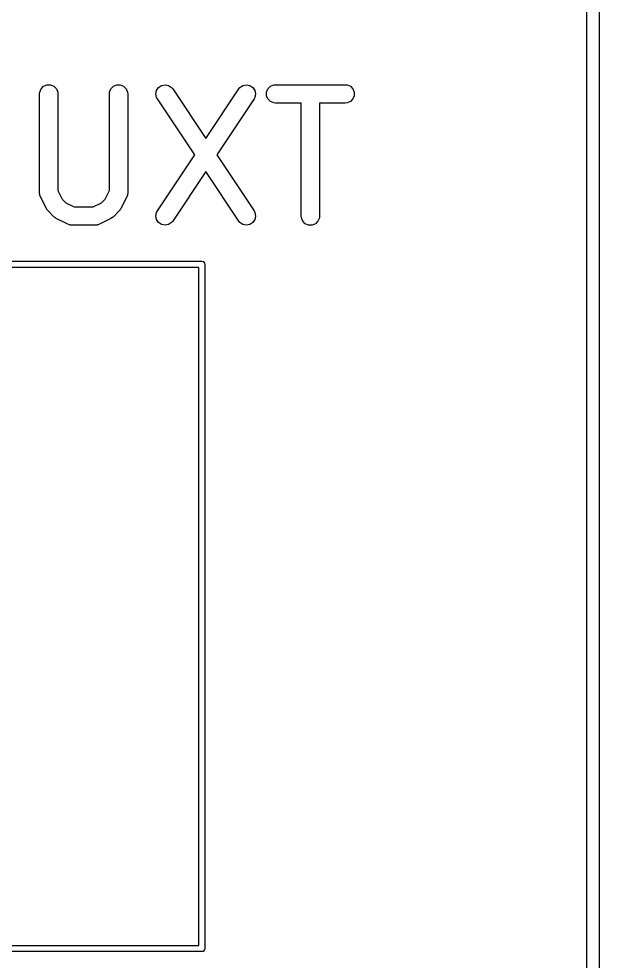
# Model space of a CAD drawing. Header units: inches. Extents: x 0.31 to 2.98, y 0.29 to 1.78.
# Drawn here: x 2.216 to 2.4031, y 1.0399 to 1.3435 of the extents above; entities that cross this region are included whole.
import ezdxf

# ---------------------------------------------------------------- set-up
doc = ezdxf.new("R2010")
doc.units = ezdxf.units.IN
doc.header["$MEASUREMENT"] = 0
doc.layers.add('BLACK', color=250, linetype='CONTINUOUS')

msp = doc.modelspace()

# ---------------------------------------------------------------- linework, layer by layer
at = {"layer": 'BLACK', "linetype": 'CONTINUOUS'}
for p, q in [((2.40315, 1.69606), (2.40315, 0.49528)), ((2.39921, 0.49724), (2.39921, 1.69409)), ((2.22277, 1.3199), (2.22321, 1.32096)), ((2.22321, 1.32096), (2.22402, 1.32178)), ((2.22402, 1.32178), (2.22509, 1.32222)), ((2.22509, 1.32222), (2.22624, 1.32222)), ((2.22624, 1.32222), (2.2273, 1.32178)), ((2.2273, 1.32178), (2.22812, 1.32096)), ((2.22812, 1.32096), (2.22856, 1.3199)), ((2.24527, 1.3199), (2.24571, 1.32096)), ((2.24571, 1.32096), (2.24652, 1.32178)), ((2.24652, 1.32178), (2.24759, 1.32222)), ((2.24759, 1.32222), (2.24874, 1.32222)), ((2.24874, 1.32222), (2.2498, 1.32178)), ((2.2498, 1.32178), (2.25062, 1.32096)), ((2.25062, 1.32096), (2.25106, 1.3199)), ((2.26043, 1.32046), (2.26107, 1.32141)), ((2.26107, 1.32141), (2.26203, 1.32205)), ((2.26203, 1.32205), (2.26316, 1.32228)), ((2.26316, 1.32228), (2.26429, 1.32205)), ((2.26429, 1.32205), (2.26525, 1.32141)), ((2.26525, 1.32141), (2.26562, 1.32096)), ((2.26562, 1.32096), (2.27628, 1.30496)), ((2.27628, 1.30496), (2.28695, 1.32096)), ((2.28695, 1.32096), (2.28732, 1.32141)), ((2.28732, 1.32141), (2.28827, 1.32205)), ((2.28827, 1.32205), (2.2894, 1.32228)), ((2.2894, 1.32228), (2.29053, 1.32205)), ((2.29053, 1.32205), (2.29149, 1.32141)), ((2.29149, 1.32141), (2.29213, 1.32046)), ((2.29588, 1.3199), (2.29632, 1.32096)), ((2.29632, 1.32096), (2.29714, 1.32178)), ((2.29714, 1.32178), (2.2982, 1.32222)), ((2.2982, 1.32222), (2.29878, 1.32228)), ((2.29878, 1.32228), (2.32128, 1.32228)), ((2.32128, 1.32228), (2.32185, 1.32222)), ((2.32185, 1.32222), (2.32292, 1.32178)), ((2.32292, 1.32178), (2.32373, 1.32096)), ((2.32373, 1.32096), (2.32417, 1.3199)), ((2.22271, 1.31932), (2.22277, 1.3199)), ((2.22271, 1.28745), (2.22271, 1.31932)), ((2.22856, 1.3199), (2.22862, 1.31932)), ((2.22862, 1.31932), (2.22862, 1.28815)), ((2.24521, 1.31932), (2.24527, 1.3199)), ((2.24521, 1.28815), (2.24521, 1.31932)), ((2.25106, 1.3199), (2.25111, 1.31932)), ((2.25111, 1.31932), (2.25111, 1.28745)), ((2.26021, 1.31933), (2.26043, 1.32046)), ((2.26043, 1.3182), (2.26021, 1.31933)), ((2.2607, 1.31769), (2.26043, 1.3182)), ((2.29214, 1.3182), (2.29186, 1.31769)), ((2.29213, 1.32046), (2.29236, 1.31933)), ((2.29236, 1.31933), (2.29214, 1.3182)), ((2.29588, 1.31875), (2.29588, 1.3199)), ((2.29632, 1.31768), (2.29588, 1.31875)), ((2.32417, 1.31875), (2.32373, 1.31768)), ((2.32417, 1.3199), (2.32417, 1.31875)), ((2.27273, 1.29964), (2.2607, 1.31769)), ((2.29186, 1.31769), (2.27983, 1.29964)), ((2.29714, 1.31687), (2.29632, 1.31768)), ((2.2982, 1.31643), (2.29714, 1.31687)), ((2.29878, 1.31637), (2.2982, 1.31643)), ((2.30708, 1.31637), (2.29878, 1.31637)), ((2.30708, 1.27995), (2.30708, 1.31637)), ((2.32128, 1.31637), (2.31298, 1.31637)), ((2.31298, 1.31637), (2.31298, 1.27995)), ((2.32185, 1.31643), (2.32128, 1.31637)), ((2.32292, 1.31687), (2.32185, 1.31643)), ((2.32373, 1.31768), (2.32292, 1.31687)), ((2.2607, 1.28159), (2.27273, 1.29964)), ((2.27983, 1.29964), (2.29186, 1.28159)), ((2.27628, 1.29432), (2.26562, 1.27832)), ((2.28695, 1.27832), (2.27628, 1.29432)), ((2.22277, 1.28688), (2.22271, 1.28745)), ((2.22862, 1.28815), (2.22997, 1.28545)), ((2.24386, 1.28545), (2.24521, 1.28815)), ((2.25111, 1.28745), (2.25106, 1.28688)), ((2.22281, 1.28678), (2.22277, 1.28688)), ((2.22282, 1.28667), (2.22281, 1.28678)), ((2.22302, 1.28613), (2.22282, 1.28667)), ((2.2249, 1.28238), (2.22302, 1.28613)), ((2.22997, 1.28545), (2.23116, 1.28426)), ((2.24266, 1.28426), (2.24386, 1.28545)), ((2.2508, 1.28613), (2.24893, 1.28238)), ((2.25101, 1.28667), (2.2508, 1.28613)), ((2.25102, 1.28678), (2.25101, 1.28667)), ((2.25106, 1.28688), (2.25102, 1.28678)), ((2.22505, 1.28214), (2.2249, 1.28238)), ((2.22508, 1.28206), (2.22505, 1.28214)), ((2.22515, 1.28198), (2.22508, 1.28206)), ((2.22521, 1.28189), (2.22515, 1.28198)), ((2.22527, 1.28184), (2.22521, 1.28189)), ((2.22545, 1.28162), (2.22527, 1.28184)), ((2.22733, 1.27974), (2.22545, 1.28162)), ((2.23116, 1.28426), (2.23386, 1.28291)), ((2.23386, 1.28291), (2.23997, 1.28291)), ((2.23997, 1.28291), (2.24266, 1.28426)), ((2.24837, 1.28162), (2.2465, 1.27974)), ((2.24856, 1.28184), (2.24837, 1.28162)), ((2.24862, 1.28189), (2.24856, 1.28184)), ((2.24868, 1.28198), (2.24862, 1.28189)), ((2.24874, 1.28206), (2.24868, 1.28198)), ((2.24877, 1.28214), (2.24874, 1.28206)), ((2.24893, 1.28238), (2.24877, 1.28214)), ((2.26043, 1.28108), (2.2607, 1.28159)), ((2.29186, 1.28159), (2.29214, 1.28108)), ((2.22755, 1.27956), (2.22733, 1.27974)), ((2.2276, 1.2795), (2.22755, 1.27956)), ((2.22769, 1.27944), (2.2276, 1.2795)), ((2.22777, 1.27937), (2.22769, 1.27944)), ((2.22785, 1.27934), (2.22777, 1.27937)), ((2.22809, 1.27919), (2.22785, 1.27934)), ((2.23184, 1.27731), (2.22809, 1.27919)), ((2.24573, 1.27919), (2.24198, 1.27731)), ((2.24598, 1.27934), (2.24573, 1.27919)), ((2.24605, 1.27937), (2.24598, 1.27934)), ((2.24613, 1.27944), (2.24605, 1.27937)), ((2.24622, 1.2795), (2.24613, 1.27944)), ((2.24627, 1.27956), (2.24622, 1.2795)), ((2.2465, 1.27974), (2.24627, 1.27956)), ((2.26021, 1.27995), (2.26043, 1.28108)), ((2.26043, 1.27882), (2.26021, 1.27995)), ((2.26107, 1.27786), (2.26043, 1.27882)), ((2.26562, 1.27832), (2.26525, 1.27787)), ((2.28732, 1.27787), (2.28695, 1.27832)), ((2.29213, 1.27882), (2.29149, 1.27786)), ((2.29236, 1.27995), (2.29213, 1.27882)), ((2.29214, 1.28108), (2.29236, 1.27995)), ((2.30713, 1.27938), (2.30708, 1.27995)), ((2.30757, 1.27831), (2.30713, 1.27938)), ((2.30839, 1.2775), (2.30757, 1.27831)), ((2.31248, 1.27831), (2.31167, 1.2775)), ((2.31292, 1.27938), (2.31248, 1.27831)), ((2.31298, 1.27995), (2.31292, 1.27938)), ((2.23238, 1.27711), (2.23184, 1.27731)), ((2.23249, 1.2771), (2.23238, 1.27711)), ((2.23259, 1.27706), (2.23249, 1.2771)), ((2.23316, 1.277), (2.23259, 1.27706)), ((2.24066, 1.277), (2.23316, 1.277)), ((2.24124, 1.27706), (2.24066, 1.277)), ((2.24134, 1.2771), (2.24124, 1.27706)), ((2.24144, 1.27711), (2.24134, 1.2771)), ((2.24198, 1.27731), (2.24144, 1.27711)), ((2.26203, 1.27723), (2.26107, 1.27786)), ((2.26316, 1.277), (2.26203, 1.27723)), ((2.26429, 1.27723), (2.26316, 1.277)), ((2.26525, 1.27787), (2.26429, 1.27723)), ((2.28827, 1.27723), (2.28732, 1.27787)), ((2.2894, 1.277), (2.28827, 1.27723)), ((2.29053, 1.27723), (2.2894, 1.277)), ((2.29149, 1.27786), (2.29053, 1.27723)), ((2.30945, 1.27706), (2.30839, 1.2775)), ((2.3106, 1.27706), (2.30945, 1.27706)), ((2.31167, 1.2775), (2.3106, 1.27706)), ((1.96597, 1.26538), (2.27502, 1.26538)), ((2.27404, 1.26341), (1.96695, 1.26341)), ((2.27404, 1.04491), (2.27404, 1.26341)), ((2.27502, 1.26538), (2.2754, 1.26531)), ((2.2754, 1.26531), (2.27593, 1.26477)), ((2.27593, 1.26477), (2.27601, 1.2644)), ((2.27601, 1.2644), (2.27601, 1.04392)), ((1.96695, 1.04491), (2.27404, 1.04491)), ((2.27502, 1.04294), (1.96597, 1.04294)), ((2.2754, 1.04301), (2.27502, 1.04294)), ((2.27593, 1.04355), (2.2754, 1.04301)), ((2.27601, 1.04392), (2.27593, 1.04355))]:
    msp.add_line(p, q, dxfattribs=at)

doc.saveas('drawing.dxf')
